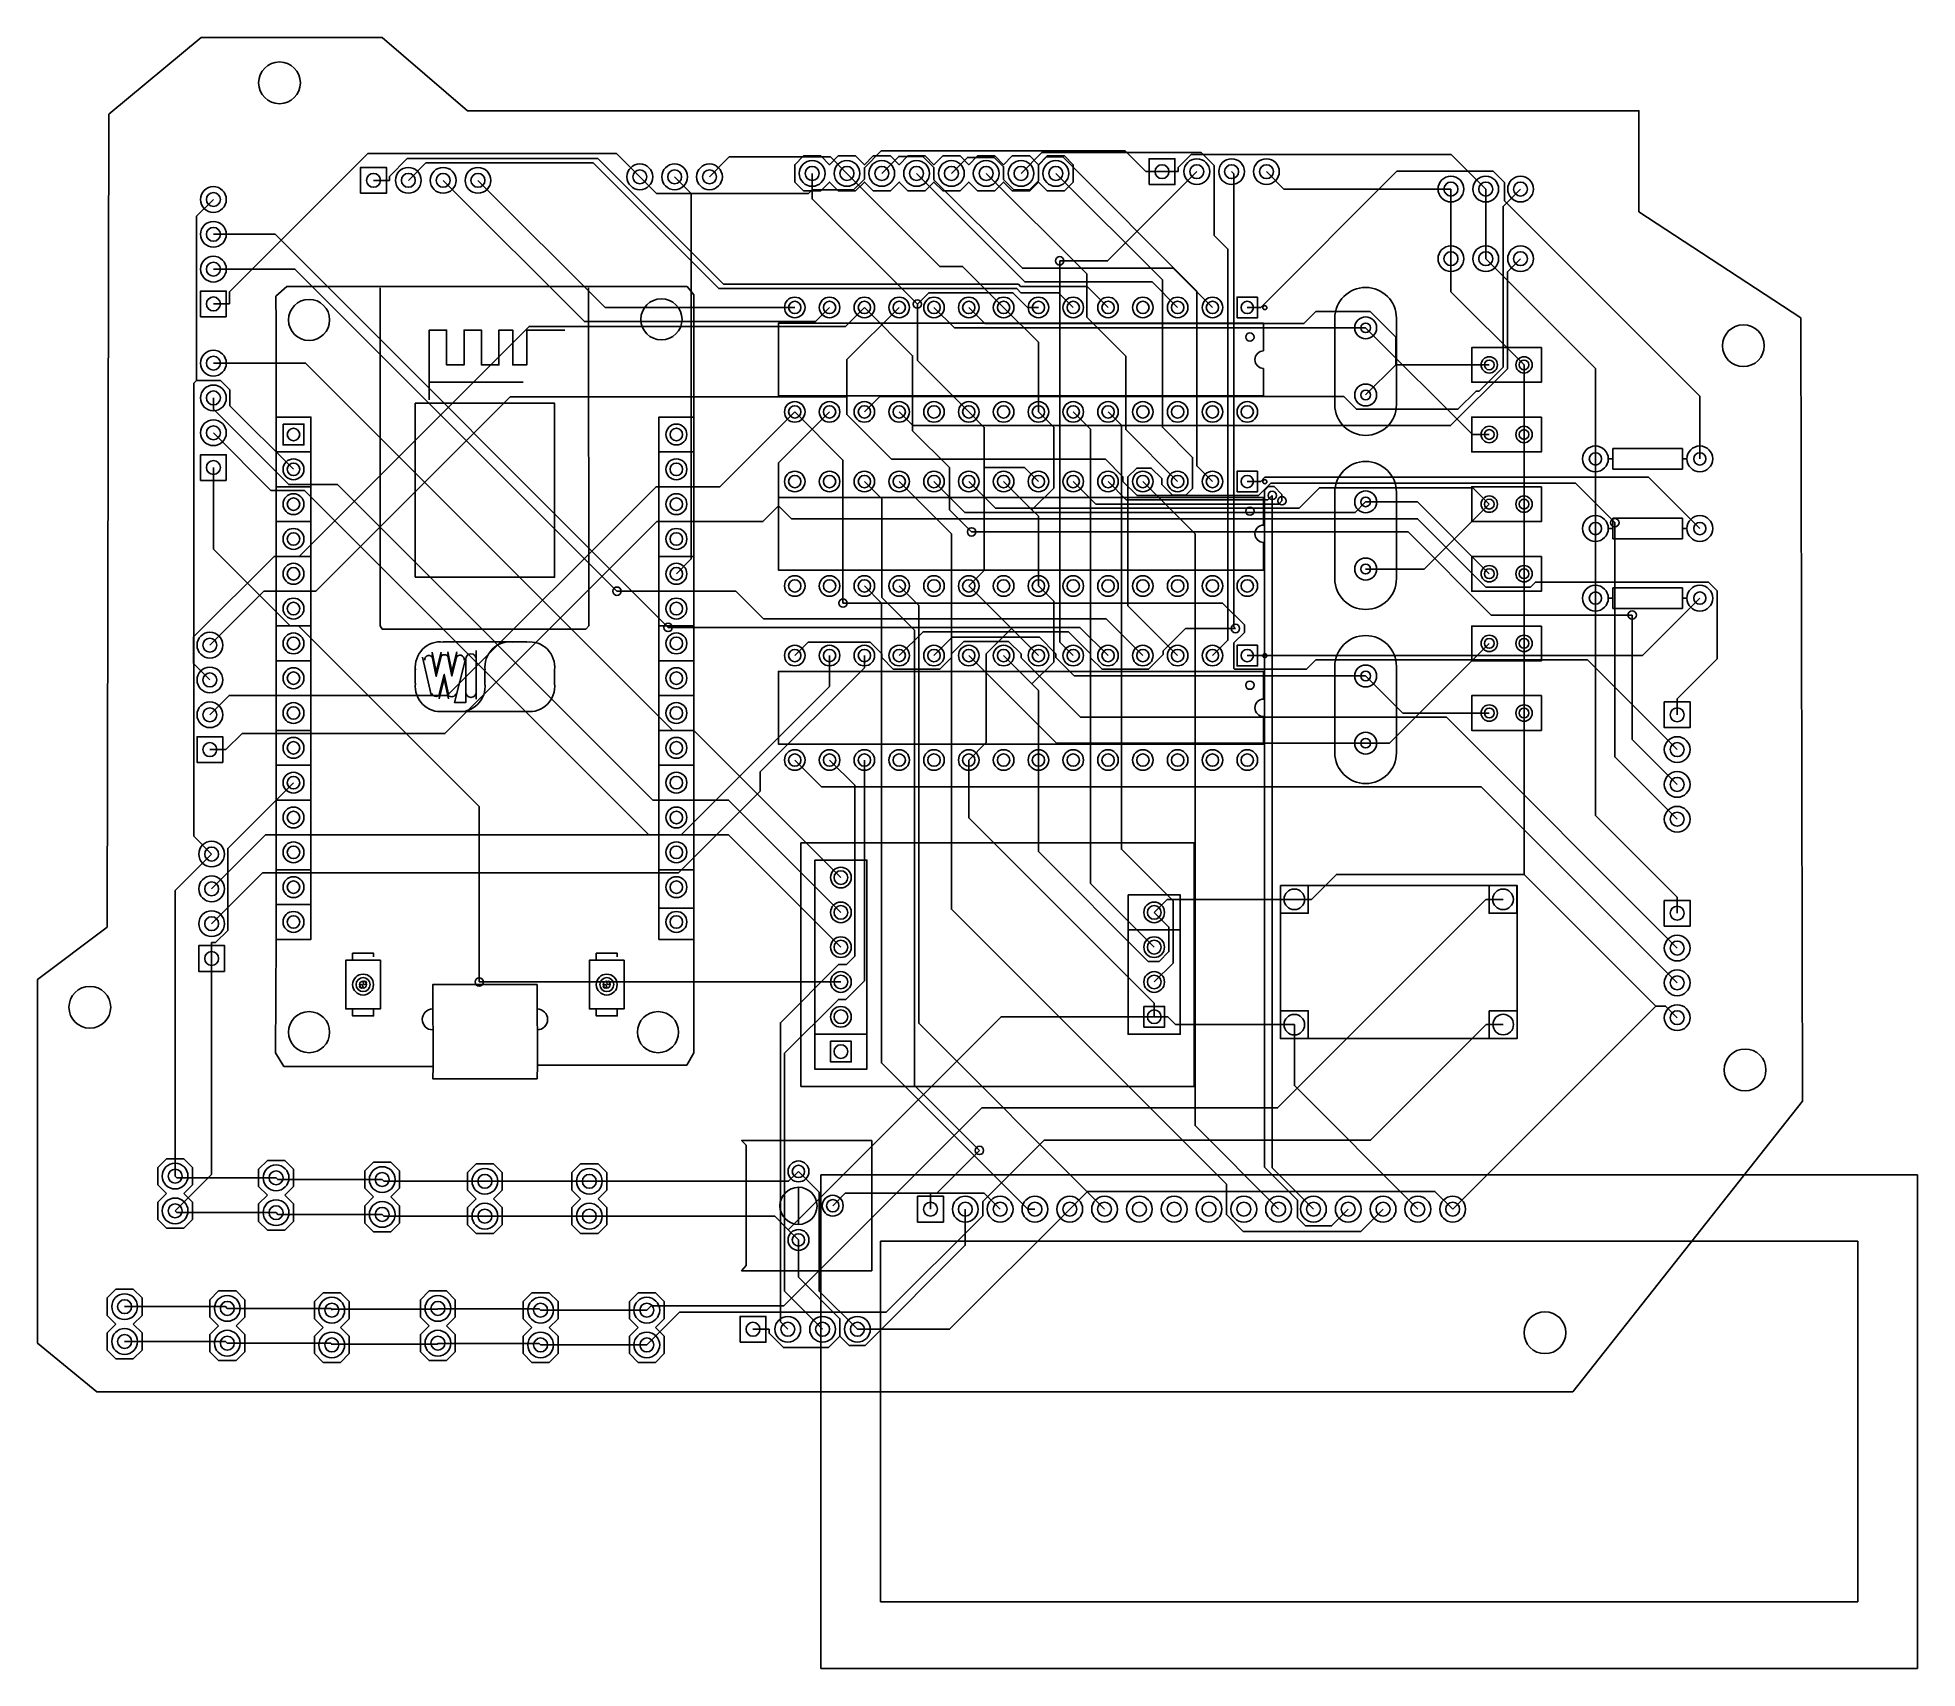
# Model space of a CAD drawing. Extents: x 905 to 6305, y -5784 to -1100.
import ezdxf

# ---------------------------------------------------------------- set-up
doc = ezdxf.new("R2010")
doc.units = 9

msp = doc.modelspace()

# ---------------------------------------------------------------- linework, layer by layer
for points in [[(1110, -1320), (1375, -1100), (1895, -1100), (2140, -1310), (5505, -1310), (5505, -1600), (5970, -1905), (5975, -4155), (5315, -4990), (1075, -4990), (905, -4850), (905, -3805), (1105, -3655), (1110, -1320)], [(3205, -1440), (3255, -1440), (3280, -1465), (3305, -1440), (3355, -1440), (3380, -1465), (3405, -1440), (3455, -1440), (3480, -1465), (3505, -1440), (3555, -1440), (3580, -1465), (3605, -1440), (3655, -1440), (3680, -1465), (3705, -1440), (3755, -1440), (3780, -1465), (3805, -1440), (3855, -1440), (3880, -1465), (3880, -1515), (3855, -1540), (3805, -1540), (3780, -1515), (3755, -1540), (3705, -1540), (3680, -1515), (3655, -1540), (3605, -1540), (3580, -1515), (3555, -1540), (3505, -1540), (3480, -1515), (3455, -1540), (3405, -1540), (3380, -1515), (3355, -1540), (3305, -1540), (3280, -1515), (3255, -1540), (3205, -1540), (3180, -1515), (3155, -1540), (3105, -1540), (3080, -1515), (3080, -1465), (3105, -1440), (3155, -1440), (3180, -1465), (3205, -1440)], [(4098, -1522), (4098, -1448), (4172, -1448), (4172, -1522)], [(1833, -1547), (1833, -1473), (1907, -1473), (1907, -1547)], [(3110, -1489.9), (3110, -1490.1)], [(3150, -1489.9), (3150, -1490.1)], [(3210, -1489.9), (3210, -1490.1)], [(3250, -1489.9), (3250, -1490.1)], [(3310, -1489.9), (3310, -1490.1)], [(3350, -1489.9), (3350, -1490.1)], [(3410, -1489.9), (3410, -1490.1)], [(3450, -1489.9), (3450, -1490.1)], [(3510, -1489.9), (3510, -1490.1)], [(3550, -1489.9), (3550, -1490.1)], [(3610, -1489.9), (3610, -1490.1)], [(3650, -1489.9), (3650, -1490.1)], [(3710, -1489.9), (3710, -1490.1)], [(3750, -1489.9), (3750, -1490.1)], [(3810, -1489.9), (3810, -1490.1)], [(3850, -1489.9), (3850, -1490.1)], [(1447, -1902), (1373, -1902), (1373, -1828), (1447, -1828)], [(1589.99, -1919.97), (1589.99, -2189.97), (1689.99, -2189.97), (1689.99, -3689.97), (1589.99, -3689.97), (1588.83, -4015.59), (1612.45, -4054.96), (1825.05, -4054.96), (2041.58, -4054.96), (2039.99, -4090.37), (2339.99, -4090.37), (2340.79, -4051.02), (2769.89, -4050.97), (2789.99, -4015.57), (2789.99, -1838.77), (2770.89, -1815.17), (1621.29, -1815.17), (1589.79, -1842.77), (1589.99, -1919.97)], [(4409.5, -1845.5), (4409.5, -1904.5), (4350.5, -1904.5), (4350.5, -1845.5)], [(5224.9, -1990.1), (5024.9, -1990.1), (5024.9, -2090.1), (5224.9, -2090.1), (5224.9, -1990.1)], [(1990, -2650), (2390, -2650), (2390, -2150), (1990, -2150), (1990, -2160), (1990, -2650)], [(1610, -2210), (1670, -2210), (1670, -2270), (1610, -2270)], [(5224.9, -2190.1), (5024.9, -2190.1), (5024.9, -2290.1), (5224.9, -2290.1), (5224.9, -2190.1)], [(1447, -2372), (1373, -2372), (1373, -2298), (1447, -2298)], [(4409.5, -2345.5), (4409.5, -2404.5), (4350.5, -2404.5), (4350.5, -2345.5)], [(5224.9, -2390.1), (5024.9, -2390.1), (5024.9, -2490.1), (5224.9, -2490.1), (5224.9, -2390.1)], [(5224.9, -2590.1), (5024.9, -2590.1), (5024.9, -2690.1), (5224.9, -2690.1), (5224.9, -2590.1)], [(5224.9, -2790.1), (5024.9, -2790.1), (5024.9, -2890.1), (5224.9, -2890.1), (5224.9, -2790.1)], [(4409.5, -2845.5), (4409.5, -2904.5), (4350.5, -2904.5), (4350.5, -2845.5)], [(5224.9, -2990.1), (5024.9, -2990.1), (5024.9, -3090.1), (5224.9, -3090.1), (5224.9, -2990.1)], [(5578, -3008), (5652, -3008), (5652, -3082), (5578, -3082)], [(1437, -3182), (1363, -3182), (1363, -3108), (1437, -3108)], [(3097.56, -3412.52), (4227.56, -3412.52), (4227.56, -4112.52), (3097.56, -4112.52), (3097.56, -3412.52)], [(3137.56, -3462.52), (3137.56, -3962.52), (3137.56, -4062.52), (3287.56, -4062.52), (3287.56, -3962.52), (3287.56, -3462.52), (3137.56, -3462.52)], [(3212.6, -3492.82), (3212.6, -3492.82)], [(3212.6, -3532.18), (3212.6, -3532.18)], [(4037.56, -3562.52), (4037.56, -3662.52), (4037.56, -3962.52), (4187.56, -3962.52), (4187.56, -3662.52), (4187.56, -3562.52), (4037.56, -3562.52)], [(4475.2, -3535.2), (4555.1, -3535.2), (4555.1, -3615.1), (4475.2, -3615.1)], [(5074.8, -3535.1), (5154.7, -3535.1), (5154.7, -3615.1), (5074.8, -3615.1)], [(3212.6, -3592.82), (3212.6, -3592.82)], [(4112.6, -3592.82), (4112.6, -3592.82)], [(5578, -3578), (5652, -3578), (5652, -3652), (5578, -3652)], [(3212.6, -3632.18), (3212.6, -3632.18)], [(4112.6, -3632.18), (4112.6, -3632.18)], [(1442, -3782), (1368, -3782), (1368, -3708), (1442, -3708)], [(3212.6, -3692.82), (3212.6, -3692.82)], [(4112.6, -3692.82), (4112.6, -3692.82)], [(3212.6, -3732.18), (3212.6, -3732.18)], [(4112.6, -3732.18), (4112.6, -3732.18)], [(3212.6, -3792.82), (3212.6, -3792.82)], [(3212.6, -3832.18), (3212.6, -3832.18)], [(4112.6, -3792.82), (4112.6, -3792.82)], [(4112.6, -3832.18), (4112.6, -3832.18)], [(4082.9, -3882.8), (4142.2, -3882.8), (4142.2, -3942.2), (4082.9, -3942.2)], [(3212.6, -3892.82), (3212.6, -3892.82)], [(3212.6, -3932.18), (3212.6, -3932.18)], [(4112.6, -3892.82), (4112.6, -3892.82)], [(4112.6, -3932.18), (4112.6, -3932.18)], [(4475.2, -3895), (4555.1, -3895), (4555.1, -3975), (4475.2, -3975)], [(5075.3, -3894.9), (5155.2, -3894.9), (5155.2, -3974.8), (5075.3, -3974.8)], [(3182.9, -3982.8), (3242.2, -3982.8), (3242.2, -4042.2), (3182.9, -4042.2)], [(3212.6, -3992.82), (3212.6, -3992.82)], [(3212.6, -4032.18), (3212.6, -4032.18)], [(3301.41, -4642.01), (3301.41, -4267.99), (3090.78, -4267.99), (2927.4, -4267.99), (2940.78, -4281.57), (2940.78, -4626.57), (2927.4, -4642.01), (3090.78, -4642.01), (3301.41, -4642.01)], [(3433, -4428), (3507, -4428), (3507, -4502), (3433, -4502)], [(2923, -4847), (2923, -4773), (2997, -4773), (2997, -4847)]]:
    msp.add_lwpolyline(points, close=True)
for points in [[(1456.1, -1865), (1456.1, -1830.4), (1853.2, -1433.3), (2568.3, -1433.3), (2635, -1500)], [(1916.1, -1510), (1916.1, -1498.5), (1967, -1447.5), (2514.7, -1447.5), (2875.7, -1808.5), (3722.6, -1808.5), (3728.7, -1814.6), (3919.6, -1814.6), (3980, -1875)], [(3230, -1490), (3182.9, -1442.9), (2892.1, -1442.9), (2835, -1500)], [(3130, -1537.3), (3248.9, -1537.3), (3280, -1506.3), (3280, -1473.7), (3328.5, -1425.2), (4029.1, -1425.2), (4088.9, -1485)], [(4280, -1875), (4167.3, -1762.3), (3733.9, -1762.3), (3480, -1508.4), (3480, -1473.4), (3448, -1441.4), (3378.7, -1441.4), (3330, -1490)], [(3530, -1490), (3576.1, -1443.9), (3652.9, -1443.9), (3680, -1471), (3680, -1508), (3709.2, -1537.2), (3754.1, -1537.2), (3780, -1511.3), (3780, -1466), (3803.2, -1442.8), (3849.8, -1442.8), (4235, -1828), (4235, -2330), (4280, -2375)], [(3730, -1490), (3790, -1430), (4247.4, -1430), (4285, -1467.6), (4285, -1668.3), (4324.3, -1707.6), (4324.3, -2830.7), (4280, -2875)], [(4181.1, -1485), (4181.1, -1473.5), (4219, -1435.6), (4965.6, -1435.6), (5065, -1535)], [(1870, -1510), (1916.1, -1510)], [(1970, -1510), (2020.3, -1459.7), (2501.1, -1459.7), (2862.1, -1820.6), (3717.6, -1820.6), (3729.7, -1832.8), (3837.8, -1832.8), (3880, -1875)], [(2070, -1510), (2475.7, -1915.7), (3139.3, -1915.7), (3180, -1875)], [(2170, -1510), (2535, -1875), (3080, -1875)], [(3130, -1537.3), (3119.6, -1547.7), (2682.7, -1547.7), (2635, -1500)], [(2740, -2640), (2782.8, -2597.2), (2782.8, -1547.8), (2735, -1500)], [(3432.2, -1865.5), (3130, -1563.3), (3130, -1490)], [(3130, -1490), (3130, -1537.3)], [(3230, -1490), (3497, -1757), (3562, -1757), (3680, -1875)], [(3430, -1490), (3741.4, -1801.4), (4106.4, -1801.4), (4180, -1875)], [(3630, -1490), (3918.6, -1778.6), (3918.6, -1902.9), (4030.8, -2015), (4030.8, -2225.8), (4180, -2375)], [(3830, -1490), (4136.1, -1796.1), (4136.1, -2219.3), (4222.8, -2306), (4222.8, -2395), (4203.5, -2414.4), (4164.7, -2414.4), (4134.3, -2384), (4134.3, -2366.8), (4103.9, -2336.4), (4062.5, -2336.4), (4037.2, -2361.6), (4037.2, -2732.2), (4180, -2875)], [(4235, -1485), (3978.8, -1741.2), (3841.1, -1741.2)], [(4135, -1485), (4088.9, -1485)], [(4135, -1485), (4181.1, -1485)], [(4335, -1485), (4341.4, -1491.4), (4341.4, -2792.6), (4346, -2797.2)], [(5680, -2310), (5680, -2130.1), (5118.9, -1569), (5118.9, -1516.4), (5086.4, -1483.8), (4809.8, -1483.8), (4418.6, -1875)], [(4435, -1485), (4485, -1535), (4965, -1535)], [(1361.9, -2085), (1361.9, -1613.1), (1410, -1565)], [(3280, -2175), (3324, -2131), (4657, -2131), (4693.5, -2167.5), (4985.2, -2167.5), (5037.3, -2115.5), (5045.8, -2115.5), (5115, -2046.3), (5115, -1585), (5165, -1535)], [(4965, -1535), (4965, -1735)], [(5065, -1735), (5065, -1535)], [(1410, -1665), (1587, -1665), (2716.1, -2794.2)], [(1410, -1765), (1644.3, -1765), (2569.3, -2690)], [(3380, -2175), (3419.3, -2214.3), (4964.1, -2214.3), (5127.1, -2051.3), (5127.1, -1772.9), (5165, -1735)], [(3880, -2875), (3841.1, -2836.1), (3841.1, -1741.2)], [(4965, -1735), (4965, -1830), (5175, -2040)], [(5065, -1735), (5380, -2050), (5380, -2310)], [(1888.98, -1819.13), (1888.98, -2789.06), (1894.88, -2799.06), (2479.98, -2799.06), (2488.98, -2789.06), (2487.4, -1819.13)], [(3780, -1875), (3748.7, -1875), (3706.5, -1832.8), (3464.9, -1832.8), (3432.2, -1865.5)], [(3280, -1875), (3225.7, -1929.3), (2316.7, -1929.3), (1656.1, -2590), (1584.2, -2590), (1352.9, -2821.4), (1352.9, -2897.9), (1400, -2945)], [(1410, -1865), (1456.1, -1865)], [(3380, -1875), (3230, -2025), (3230, -2131.7)], [(3280, -1875), (3418.6, -2013.6), (3418.6, -2229), (3524.6, -2335), (3524.6, -2456.4), (3588.1, -2519.8)], [(3580, -2175), (3432.2, -2027.2), (3432.2, -1865.5)], [(4720, -1933.5), (3538.5, -1933.5), (3480, -1875)], [(4806.5, -2040), (4806.5, -1960.2), (4733.4, -1887.1), (4577, -1887.1), (4542.7, -1921.4), (3626.4, -1921.4), (3580, -1875)], [(3780, -2175), (3780, -1975), (3680, -1875)], [(4380, -1875), (4418.6, -1875)], [(2030, -2140), (2030, -1940), (2080, -1940), (2080, -2040), (2130, -2040), (2130, -1940), (2180, -1940), (2180, -2040), (2230, -2040), (2230, -1940), (2270, -1940), (2270, -2040), (2310, -2040), (2310, -1940), (2420, -1940)], [(4426.85, -2050), (4426.85, -2129.33), (3033.15, -2129.33), (3033.15, -1920.67), (4426.85, -1920.67), (4426.85, -2000)], [(4631.5, -2154), (4631.5, -1906)], [(5075, -2240), (5026.5, -2240), (4720, -1933.5)], [(4808.5, -2154), (4808.5, -1906)], [(3212.6, -3512.5), (2790, -3090), (2730, -3090), (1675, -2035), (1410, -2035)], [(4806.5, -2040), (4720, -2126.5)], [(5075, -2040), (4806.5, -2040)], [(5175, -2240), (5175, -2040)], [(1405, -3445), (1353.9, -3393.9), (1353.9, -2093), (1361.9, -2085)], [(1640, -2340), (1457.2, -2157.2), (1457.2, -2111.6), (1430.6, -2085), (1361.9, -2085)], [(2030, -2090), (2300, -2090)], [(3230, -2131.7), (2262.9, -2131.7), (1704.6, -2690), (1555, -2690), (1400, -2845)], [(1410, -2135), (1410, -2167.3), (1626.6, -2383.9), (1766.2, -2383.9), (2672.2, -3290), (2890, -3290), (3212.6, -3612.5)], [(3230, -2131.7), (3230, -2182.9), (3357.8, -2310.7), (3972.4, -2310.7), (4022.8, -2361.2), (4022.8, -2374.7), (4063.5, -2415.3), (4412.6, -2415.3), (4447.9, -2380), (5322.7, -2380), (5435.8, -2493.2)], [(1400, -3045), (1455, -2990), (2081.8, -2990), (2681.8, -2390), (2865, -2390), (3080, -2175)], [(1590, -3690), (1590, -2190)], [(2790, -3690), (2690, -3690), (2690, -2190), (2790, -2190)], [(3180, -2175), (3033.7, -2321.3), (3033.7, -2445.1)], [(3080, -2175), (3218.6, -2313.6), (3218.6, -2724.1)], [(3624.6, -2335), (3624.6, -2219.6), (3580, -2175)], [(3761.3, -2456.3), (3823.8, -2393.8), (3823.8, -2218.8), (3780, -2175)], [(3880, -2175), (3930, -2225), (3930, -3530), (4112.6, -3712.5)], [(3980, -2175), (4018.6, -2213.6), (4018.6, -3431), (4167, -3579.4), (4167, -3758.1), (4112.6, -3812.5)], [(1410, -2235), (1575.4, -2400.4), (1671.3, -2400.4), (2660.9, -3390), (2890, -3390), (3212.6, -3712.5)], [(5175, -2440), (5175, -2240)], [(1690, -2290), (1590, -2290)], [(2790, -2290), (2690, -2290)], [(5380, -2510), (5380, -2310)], [(5430, -2310), (5420, -2310)], [(5430, -2280), (5630, -2280)], [(5430, -2310), (5430, -2280)], [(5430, -2340), (5430, -2310)], [(5630, -2280), (5630, -2310)], [(5630, -2310), (5630, -2340)], [(5630, -2310), (5640, -2310)], [(1410, -2335), (1410, -2569.2), (1630.8, -2790), (1654.9, -2790), (2173.7, -3308.8), (2173.7, -3812.5)], [(3610.5, -4296.4), (3423.9, -4109.8), (3423.9, -2801.7), (3330, -2707.8), (3330, -2425), (3280, -2375)], [(4770, -4465), (4706, -4529), (4368.3, -4529), (4320, -4480.7), (4320, -4393.5), (3530, -3603.5), (3530, -2525), (3380, -2375)], [(4720, -2433.5), (4689.7, -2463.9), (3568.9, -2463.9), (3480, -2375)], [(3580, -2675), (3624.6, -2630.4), (3624.6, -2335)], [(5075, -2440), (5027.9, -2392.9), (4587.4, -2392.9), (4528.7, -2451.7), (3656.7, -2451.7), (3580, -2375)], [(3780, -2375), (3740, -2335), (3624.6, -2335)], [(3761.3, -2456.3), (3680, -2375)], [(4479.7, -2430.4), (4470.5, -2439.6), (3944.6, -2439.6), (3880, -2375)], [(3980, -2375), (4032.5, -2427.5), (4439.1, -2427.5), (4451.7, -2414.9)], [(4080, -2375), (4230, -2525), (4230, -4225), (4470, -4465)], [(4380, -2375), (4418.6, -2375)], [(4418.6, -2375), (4430.8, -2362.9), (5532.9, -2362.9), (5680, -2510)], [(5630, -2340), (5430, -2340)], [(1690, -2390), (1590, -2390)], [(2690, -2390), (2790, -2390)], [(4426.85, -2550), (4426.85, -2629.33), (3033.15, -2629.33), (3033.15, -2420.67), (4426.85, -2420.67), (4426.85, -2500)], [(4670, -4465), (4622.1, -4513), (4547.3, -4513), (4523.9, -4489.6), (4523.9, -4438.8), (4429.9, -4344.8), (4429.9, -2400.7), (4440.8, -2389.8), (4456.9, -2389.8), (4479.7, -2412.6), (4479.7, -2430.4)], [(4570, -4465), (4451.7, -4346.7), (4451.7, -2414.9)], [(4631.5, -2654), (4631.5, -2406)], [(4808.5, -2654), (4808.5, -2406)], [(3033.7, -2445.1), (2988.8, -2490), (2684.2, -2490), (2075.3, -3098.9), (1492.2, -3098.9), (1446.1, -3145)], [(5615, -2998.9), (5729.4, -2884.5), (5729.4, -2688.6), (5704.6, -2663.8), (5207.7, -2663.8), (5193.1, -2678.4), (5065.6, -2678.4), (4869.3, -2482.1), (3070.7, -2482.1), (3033.7, -2445.1)], [(3780, -2675), (3780, -2475), (3761.3, -2456.3)], [(5075, -2640), (4868.5, -2433.5), (4720, -2433.5)], [(5075, -2440), (4888.5, -2626.5), (4720, -2626.5)], [(5175, -2640), (5175, -2440)], [(5430, -2480), (5630, -2480)], [(5430, -2510), (5430, -2480)], [(5630, -2480), (5630, -2510)], [(1690, -2490), (1590, -2490)], [(2790, -2490), (2690, -2490)], [(5485.6, -2758.5), (5080.7, -2758.5), (4841.9, -2519.8), (3588.1, -2519.8)], [(5380, -2710), (5380, -2510)], [(5430, -2510), (5420, -2510)], [(5430, -2540), (5430, -2510)], [(5615, -3345), (5435.8, -3165.8), (5435.8, -2493.2)], [(5630, -2510), (5630, -2540)], [(5630, -2510), (5640, -2510)], [(1690, -2590), (1590, -2590)], [(2690, -2590), (2790, -2590)], [(5630, -2540), (5430, -2540)], [(5175, -2840), (5175, -2640)], [(1690, -2690), (1590, -2690)], [(4080, -2875), (3974.8, -2769.8), (2990.7, -2769.8), (2910.9, -2690), (2569.3, -2690)], [(2790, -2690), (2690, -2690)], [(3770, -4465), (3749.3, -4465), (3329.2, -4045), (3329.2, -2724.2), (3280, -2675)], [(3380, -2675), (3436, -2731), (3436, -3931), (3970, -4465)], [(3702.6, -2797.6), (3580, -2675)], [(3761.3, -2956.3), (3823.8, -2893.8), (3823.8, -2718.8), (3780, -2675)], [(5430, -2680), (5630, -2680)], [(5430, -2710), (5430, -2680)], [(5630, -2680), (5630, -2710)], [(5615, -3145), (5357.1, -2887.1), (4577, -2887.1), (4550.5, -2913.6), (4343.1, -2913.6), (4341.4, -2911.9), (4341.4, -2838.4), (4371.6, -2808.2), (4371.6, -2786.8), (4308.9, -2724.1), (3218.6, -2724.1)], [(5680, -2710), (5515, -2875), (4380, -2875)], [(5615, -3568.9), (5380, -3333.9), (5380, -2710)], [(5430, -2710), (5420, -2710)], [(5430, -2740), (5430, -2710)], [(5630, -2740), (5430, -2740)], [(5630, -2710), (5630, -2740)], [(5630, -2710), (5640, -2710)], [(1690, -2790), (1590, -2790)], [(2690, -2790), (2790, -2790)], [(2716.1, -2794.2), (3899.2, -2794.2), (3980, -2875)], [(3380, -2875), (3448.7, -2806.3), (3866, -2806.3), (3930, -2870.3), (3930, -2881.1), (3962.8, -2914), (4096.3, -2914), (4138.6, -2871.7), (4138.6, -2861.5), (4202.9, -2797.2), (4346, -2797.2)], [(3580, -3175), (3630, -3125), (3630, -2870.3), (3702.6, -2797.6)], [(3780, -2875), (3702.6, -2797.6)], [(5485.6, -2758.5), (5485.6, -3115.6), (5615, -3245)], [(2070, -2835.5), (2310, -2835.5)], [(2165, -2860), (2165, -3000)], [(3080, -2875), (3118.6, -2836.4), (3296.6, -2836.4), (3330, -2869.8), (3330, -2880.8), (3362.9, -2913.6), (3496.6, -2913.6), (3530, -2880.2), (3530, -2870.4), (3565.7, -2834.6), (3694.3, -2834.6), (3730, -2870.4), (3730, -2881.2), (3901, -3052.1), (4952.1, -3052.1), (5615, -3715)], [(4720, -2933.5), (3882.8, -2933.5), (3830, -2880.8), (3830, -2869.8), (3782.7, -2822.5), (3532.5, -2822.5), (3480, -2875)], [(5075, -2840), (4788.5, -3126.5), (4720, -3126.5)], [(5175, -3040), (5175, -2840)], [(1405, -3645), (1551.3, -3498.7), (2746.3, -3498.7), (2980.7, -3264.2), (2980.7, -3209.2), (3280, -2909.9), (3280, -2875)], [(1405, -3545), (1560, -3390), (2753.6, -3390), (3180, -2963.6), (3180, -2875)], [(1690, -2890), (1590, -2890)], [(1990, -2955.5), (1990, -2905.5)], [(2011, -2880), (2036, -2988)], [(2064, -2865), (2050, -2922), (2038, -2865)], [(2064, -2870), (2050, -2927), (2038, -2870)], [(2064, -2875), (2050, -2932), (2038, -2875)], [(2064, -2878), (2050, -2935), (2038, -2878)], [(2109, -2864), (2095, -2921), (2083, -2864)], [(2109, -2869), (2095, -2926), (2083, -2869)], [(2109, -2874), (2095, -2931), (2083, -2874)], [(2109, -2877), (2095, -2934), (2083, -2877)], [(2134, -2885), (2103, -3010), (2135, -3010), (2135, -2882)], [(2190, -2955.5), (2190, -2915.5)], [(2390, -2955.5), (2390, -2915.5)], [(2790, -2890), (2690, -2890)], [(4720, -3126.5), (3831.5, -3126.5), (3580, -2875)], [(3761.3, -2956.3), (3680, -2875)], [(4631.5, -3154), (4631.5, -2906)], [(4808.5, -3154), (4808.5, -2906)], [(2059, -2986), (2073, -2929), (2085, -2986)], [(2059, -2989), (2073, -2932), (2085, -2989)], [(2059, -2994), (2073, -2937), (2085, -2994)], [(2059, -2999), (2073, -2942), (2085, -2999)], [(4426.85, -3050), (4426.85, -3129.33), (3033.15, -3129.33), (3033.15, -2920.67), (4426.85, -2920.67), (4426.85, -3000)], [(3761.3, -2956.3), (3780, -2975), (3780, -3175)], [(5075, -3040), (4826.5, -3040), (4720, -2933.5)], [(1690, -2990), (1590, -2990)], [(2690, -2990), (2790, -2990)], [(5615, -3045), (5615, -2998.9)], [(2310, -3035.5), (2070, -3035.5)], [(5175, -3503.6), (5175, -3040)], [(1590, -3090), (1690, -3090)], [(2790, -3090), (2690, -3090)], [(1400, -3145), (1446.1, -3145)], [(3060, -4810), (3038.7, -4788.7), (3038.7, -3929.6), (3205.7, -3762.5), (3228.6, -3762.5), (3252.6, -3738.5), (3252.6, -3247.6), (3180, -3175)], [(3280, -3175), (3280, -3808.9), (3226.4, -3862.5), (3205.4, -3862.5), (3050.8, -4017.1), (3050.8, -4700.8), (3160, -4810)], [(5615, -3815), (5051.7, -3251.7), (3156.7, -3251.7), (3080, -3175)], [(4112.6, -3873.7), (3580, -3341.2), (3580, -3175)], [(4112.6, -3612.5), (4154.9, -3654.9), (4154.9, -3725.1), (4126.8, -3753.2), (4095.6, -3753.2), (3780, -3437.6), (3780, -3175)], [(1640, -3240), (1451.1, -3428.9), (1451.1, -3664.3), (1416.5, -3698.9), (1405, -3698.9)], [(1690, -3190), (1590, -3190)], [(2690, -3190), (2790, -3190)], [(1590, -3290), (1690, -3290)], [(2790, -3290), (2690, -3290)], [(1690, -3390), (1590, -3390)], [(2690, -3390), (2790, -3390)], [(1405, -3445), (1300, -3550), (1300, -4370)], [(1690, -3490), (1590, -3490)], [(2690, -3490), (2790, -3490)], [(5175, -3503.6), (4635.8, -3503.6), (4564.2, -3575.2)], [(5553.2, -3881.8), (5175, -3503.6)], [(4475, -3535), (5154.92, -3535)], [(4475, -3535), (4475, -3975.16)], [(5154.92, -3535), (5154.92, -3975.16)], [(1590, -3590), (1690, -3590)], [(2655, -4755), (2667.1, -4742.9), (3048.2, -4742.9), (3617.1, -4174), (4466.8, -4174), (5065.7, -3575.1)], [(2690, -3600), (2790, -3600)], [(4515.2, -3575.2), (4149.9, -3575.2), (4112.6, -3612.5)], [(4515.2, -3575.2), (4564.2, -3575.2)], [(5114.8, -3575.1), (5065.7, -3575.1)], [(5615, -3615), (5615, -3568.9)], [(4037.56, -3662.52), (4187.56, -3662.52)], [(1405, -3722), (1405, -3698.9)], [(1405, -3722), (1405, -3745)], [(1405, -3745), (1405, -4365), (1300, -4470)], [(1790, -3890), (1890, -3890), (1890, -3750), (1790, -3750), (1790, -3890), (1810, -3890), (1810, -3910), (1870, -3910), (1870, -3890)], [(1810, -3750), (1810, -3730), (1870, -3730), (1870, -3740)], [(2490, -3890), (2590, -3890), (2590, -3750), (2490, -3750), (2490, -3890), (2510, -3890), (2510, -3910), (2570, -3910), (2570, -3890)], [(2510, -3750), (2510, -3730), (2570, -3730), (2570, -3740)], [(2340.79, -4058.9), (2340, -3820), (2040, -3820), (2041.58, -4054.96)], [(2173.7, -3812.5), (3212.6, -3812.5)], [(4112.6, -3912.5), (4112.6, -3873.7)], [(4970, -4465), (5553.2, -3881.8)], [(5553.2, -3881.8), (5581.8, -3881.8), (5615, -3915)], [(2655, -4855), (2748.9, -4761.1), (3342.7, -4761.1), (3620, -4483.7), (3620, -4443.2), (3796.3, -4266.9), (4734.1, -4266.9), (5066.2, -3934.8)], [(3061.3, -4523.9), (3672.7, -3912.5), (4112.6, -3912.5)], [(4112.6, -3912.5), (4151.4, -3912.5)], [(4515.2, -3935), (4173.8, -3935), (4151.4, -3912.5)], [(4515.2, -3935), (4515.2, -4110.2), (4870, -4465)], [(5115.2, -3934.8), (5066.2, -3934.8)], [(3287.56, -3962.52), (3137.56, -3962.52)], [(4475, -3975.16), (5154.92, -3975.16)], [(1250, -4345), (1275, -4320)], [(1275, -4320), (1325, -4320)], [(1325, -4320), (1350, -4345)], [(3470, -4418.9), (3488.1, -4418.9), (3610.5, -4296.4)], [(1250, -4395), (1250, -4345)], [(1590, -4375), (1305, -4375), (1300, -4370)], [(1350, -4345), (1350, -4395)], [(1540, -4350), (1565, -4325)], [(1540, -4400), (1540, -4350)], [(1565, -4325), (1615, -4325)], [(1615, -4325), (1640, -4350)], [(1640, -4350), (1640, -4400)], [(1845, -4355), (1870, -4330)], [(1845, -4405), (1845, -4355)], [(1870, -4330), (1920, -4330)], [(1920, -4330), (1945, -4355)], [(1945, -4355), (1945, -4405)], [(2140, -4360), (2165, -4335)], [(2140, -4410), (2140, -4360)], [(2165, -4335), (2215, -4335)], [(2215, -4335), (2240, -4360)], [(2240, -4360), (2240, -4410)], [(2440, -4360), (2465, -4335)], [(2440, -4410), (2440, -4360)], [(2465, -4335), (2515, -4335)], [(2490, -4385), (3062.4, -4385), (3090.8, -4356.6)], [(2515, -4335), (2540, -4360)], [(2540, -4360), (2540, -4410)], [(3090.8, -4356.6), (3150.1, -4415.9), (3150.1, -4700.1), (3260, -4810)], [(3155, -4366), (6305, -4366)], [(3155, -5784), (3155, -4366)], [(6305, -4366), (6305, -5784)], [(1275, -4420), (1250, -4395)], [(1250, -4445), (1275, -4420)], [(1350, -4395), (1325, -4420)], [(1325, -4420), (1350, -4445)], [(1565, -4425), (1540, -4400)], [(1540, -4450), (1565, -4425)], [(1895, -4380), (1595, -4380), (1590, -4375)], [(1640, -4400), (1615, -4425)], [(1615, -4425), (1640, -4450)], [(1870, -4430), (1845, -4405)], [(2190, -4385), (1900, -4385), (1895, -4380)], [(1945, -4405), (1920, -4430)], [(2165, -4435), (2140, -4410)], [(2190, -4385), (2490, -4385)], [(2240, -4410), (2215, -4435)], [(2465, -4435), (2440, -4410)], [(2540, -4410), (2515, -4435)], [(3090.78, -4508.29), (3090.78, -4401.57)], [(3670, -4465), (3623.9, -4418.9), (3225.3, -4418.9), (3189.2, -4455)], [(3470, -4465), (3470, -4418.9)], [(4970, -4465), (4919.2, -4414.2), (3920.8, -4414.2), (3870, -4465)], [(1250, -4495), (1250, -4445)], [(1590, -4475), (1305, -4475), (1300, -4470)], [(1350, -4445), (1350, -4495)], [(1540, -4500), (1540, -4450)], [(1895, -4480), (1595, -4480), (1590, -4475)], [(1640, -4450), (1640, -4500)], [(1845, -4455), (1870, -4430)], [(1845, -4505), (1845, -4455)], [(2190, -4485), (1900, -4485), (1895, -4480)], [(1920, -4430), (1945, -4455)], [(1945, -4455), (1945, -4505)], [(2140, -4460), (2165, -4435)], [(2140, -4510), (2140, -4460)], [(2215, -4435), (2240, -4460)], [(2240, -4460), (2240, -4510)], [(2440, -4460), (2465, -4435)], [(2440, -4510), (2440, -4460)], [(2515, -4435), (2540, -4460)], [(2540, -4460), (2540, -4510)], [(3570, -4465), (3570, -4568.6), (3282.5, -4856.1), (3236.8, -4856.1), (3210, -4829.3)], [(3870, -4465), (3525, -4810), (3260, -4810)], [(1250, -4495), (1275, -4520)], [(1275, -4520), (1325, -4520)], [(1325, -4520), (1350, -4495)], [(1540, -4500), (1565, -4525)], [(1565, -4525), (1615, -4525)], [(1615, -4525), (1640, -4500)], [(1845, -4505), (1870, -4530)], [(1870, -4530), (1920, -4530)], [(1920, -4530), (1945, -4505)], [(2140, -4510), (2165, -4535)], [(2165, -4535), (2215, -4535)], [(2190, -4485), (2490, -4485)], [(2215, -4535), (2240, -4510)], [(2440, -4510), (2465, -4535)], [(2465, -4535), (2515, -4535)], [(2490, -4485), (3022.4, -4485), (3061.3, -4523.9)], [(2515, -4535), (2540, -4510)], [(3061.3, -4523.9), (3090.8, -4553.4)], [(3210, -4829.3), (3210, -4779.9), (3090.8, -4660.7), (3090.8, -4553.4)], [(3326, -4557), (6134, -4557)], [(3326, -5593), (3326, -4557)], [(6134, -4557), (6134, -5593)], [(1105, -4720), (1130, -4695)], [(1130, -4695), (1180, -4695)], [(1180, -4695), (1205, -4720)], [(1105, -4770), (1105, -4720)], [(1155, -4745), (1445, -4745), (1450, -4750)], [(1205, -4720), (1205, -4770)], [(1400, -4725), (1425, -4700)], [(1400, -4775), (1400, -4725)], [(1425, -4700), (1475, -4700)], [(1450, -4750), (1747.5, -4750), (1750, -4752.5)], [(1475, -4700), (1500, -4725)], [(1500, -4725), (1500, -4775)], [(1700, -4730), (1725, -4705)], [(1700, -4780), (1700, -4730)], [(1725, -4705), (1775, -4705)], [(1750, -4752.5), (2053.8, -4752.5), (2055, -4751.3)], [(1775, -4705), (1800, -4730)], [(1800, -4730), (1800, -4780)], [(2005, -4725), (2030, -4700)], [(2005, -4775), (2005, -4725)], [(2030, -4700), (2080, -4700)], [(2055, -4751.3), (2055, -4750)], [(2055, -4751.3), (2346.3, -4751.3), (2350, -4755)], [(2080, -4700), (2105, -4725)], [(2105, -4725), (2105, -4775)], [(2300, -4730), (2325, -4705)], [(2300, -4780), (2300, -4730)], [(2325, -4705), (2375, -4705)], [(2375, -4705), (2400, -4730)], [(2400, -4730), (2400, -4780)], [(2605, -4730), (2630, -4705)], [(2605, -4780), (2605, -4730)], [(2630, -4705), (2680, -4705)], [(2680, -4705), (2705, -4730)], [(2705, -4730), (2705, -4780)], [(1130, -4795), (1105, -4770)], [(1105, -4820), (1130, -4795)], [(1205, -4770), (1180, -4795)], [(1180, -4795), (1205, -4820)], [(1425, -4800), (1400, -4775)], [(1400, -4825), (1425, -4800)], [(1500, -4775), (1475, -4800)], [(1475, -4800), (1500, -4825)], [(1725, -4805), (1700, -4780)], [(1700, -4830), (1725, -4805)], [(1750, -4752.5), (1750, -4755)], [(1800, -4780), (1775, -4805)], [(1775, -4805), (1800, -4830)], [(2030, -4800), (2005, -4775)], [(2005, -4825), (2030, -4800)], [(2105, -4775), (2080, -4800)], [(2080, -4800), (2105, -4825)], [(2325, -4805), (2300, -4780)], [(2300, -4830), (2325, -4805)], [(2350, -4755), (2655, -4755)], [(2400, -4780), (2375, -4805)], [(2375, -4805), (2400, -4830)], [(2630, -4805), (2605, -4780)], [(2605, -4830), (2630, -4805)], [(2705, -4780), (2680, -4805)], [(2680, -4805), (2705, -4830)], [(1105, -4870), (1105, -4820)], [(1155, -4845), (1445, -4845), (1450, -4850)], [(1205, -4820), (1205, -4870)], [(1400, -4875), (1400, -4825)], [(1450, -4850), (1747.5, -4850), (1750, -4852.5)], [(1500, -4825), (1500, -4875)], [(1700, -4880), (1700, -4830)], [(1750, -4852.5), (2053.8, -4852.5), (2055, -4851.3)], [(1750, -4852.5), (1750, -4855)], [(1800, -4830), (1800, -4880)], [(2005, -4875), (2005, -4825)], [(2055, -4851.3), (2055, -4850)], [(2055, -4851.3), (2346.3, -4851.3), (2350, -4855)], [(2105, -4825), (2105, -4875)], [(2300, -4880), (2300, -4830)], [(2350, -4855), (2655, -4855)], [(2400, -4830), (2400, -4880)], [(2605, -4880), (2605, -4830)], [(2705, -4830), (2705, -4880)], [(2960, -4810), (3006.1, -4810)], [(3006.1, -4810), (3006.1, -4821.5), (3047.3, -4862.7), (3176.6, -4862.7), (3210, -4829.3)], [(1105, -4870), (1130, -4895)], [(1130, -4895), (1180, -4895)], [(1180, -4895), (1205, -4870)], [(1400, -4875), (1425, -4900)], [(1425, -4900), (1475, -4900)], [(1475, -4900), (1500, -4875)], [(1700, -4880), (1725, -4905)], [(1725, -4905), (1775, -4905)], [(1775, -4905), (1800, -4880)], [(2005, -4875), (2030, -4900)], [(2030, -4900), (2080, -4900)], [(2080, -4900), (2105, -4875)], [(2300, -4880), (2325, -4905)], [(2325, -4905), (2375, -4905)], [(2375, -4905), (2400, -4880)], [(2605, -4880), (2630, -4905)], [(2630, -4905), (2680, -4905)], [(2680, -4905), (2705, -4880)], [(6134, -5593), (3326, -5593)], [(6305, -5784), (3155, -5784)]]:
    msp.add_lwpolyline(points)
for centre, radius in [((1600, -1230), 60), ((3130, -1490), 37), ((3230, -1490), 37), ((3330, -1490), 37), ((3430, -1490), 37), ((3530, -1490), 37), ((3630, -1490), 37), ((3730, -1490), 37), ((3830, -1490), 37), ((4235, -1485), 37), ((4335, -1485), 37), ((4435, -1485), 37), ((1870, -1510), 20), ((1970, -1510), 37), ((1970, -1510), 20), ((2070, -1510), 37), ((2070, -1510), 20), ((2170, -1510), 37), ((2170, -1510), 20), ((2635, -1500), 37), ((2635, -1500), 20), ((2735, -1500), 37), ((2735, -1500), 20), ((2835, -1500), 37), ((2835, -1500), 20), ((4135, -1485), 20), ((4235, -1485), 20), ((4335, -1485), 20), ((4435, -1485), 20), ((4965, -1535), 37), ((5065, -1535), 37), ((5165, -1535), 37), ((1410, -1565), 37), ((1410, -1565), 20), ((4965, -1535), 20), ((5065, -1535), 20), ((5165, -1535), 20), ((1410, -1665), 37), ((1410, -1665), 20), ((1410, -1765), 37), ((4965, -1735), 37), ((4965, -1735), 20), ((5065, -1735), 37), ((5065, -1735), 20), ((5165, -1735), 37), ((5165, -1735), 20), ((1410, -1765), 20), ((3841.1, -1741.2), 12), ((1410, -1865), 20), ((1684.9, -1910.9), 59.1), ((2697.1, -1909.3), 59.1), ((3080, -1875), 29.53), ((3080, -1875), 17.72), ((3180, -1875), 29.53), ((3180, -1875), 17.72), ((3280, -1875), 29.53), ((3280, -1875), 17.72), ((3380, -1875), 29.53), ((3380, -1875), 17.72), ((3432.2, -1865.5), 12), ((3480, -1875), 29.53), ((3480, -1875), 17.72), ((3580, -1875), 29.53), ((3580, -1875), 17.72), ((3680, -1875), 29.53), ((3680, -1875), 17.72), ((3780, -1875), 29.53), ((3780, -1875), 17.72), ((3880, -1875), 29.53), ((3880, -1875), 17.72), ((3980, -1875), 29.53), ((3980, -1875), 17.72), ((4080, -1875), 29.53), ((4080, -1875), 17.72), ((4180, -1875), 29.53), ((4180, -1875), 17.72), ((4280, -1875), 29.53), ((4280, -1875), 17.72), ((4380, -1875), 17.72), ((4720, -1933.54), 31.5), ((4720, -1933.54), 13.78), ((5805, -1985), 60), ((1410, -2035), 37), ((1410, -2035), 20), ((5075, -2040), 23.5), ((5075, -2040), 14), ((5175, -2040), 23.5), ((5175, -2040), 14), ((1410, -2135), 37), ((4720, -2126.46), 31.5), ((1410, -2135), 20), ((3080, -2175), 29.53), ((3080, -2175), 17.72), ((3180, -2175), 29.53), ((3180, -2175), 17.72), ((3280, -2175), 29.53), ((3280, -2175), 17.72), ((3380, -2175), 29.53), ((3380, -2175), 17.72), ((3480, -2175), 29.53), ((3480, -2175), 17.72), ((3580, -2175), 29.53), ((3580, -2175), 17.72), ((3680, -2175), 29.53), ((3680, -2175), 17.72), ((3780, -2175), 29.53), ((3780, -2175), 17.72), ((3880, -2175), 29.53), ((3880, -2175), 17.72), ((3980, -2175), 29.53), ((3980, -2175), 17.72), ((4080, -2175), 29.53), ((4080, -2175), 17.72), ((4180, -2175), 29.53), ((4180, -2175), 17.72), ((4280, -2175), 29.53), ((4280, -2175), 17.72), ((4380, -2175), 29.53), ((4380, -2175), 17.72), ((4720, -2126.46), 13.78), ((1410, -2235), 37), ((2740, -2240), 30), ((1410, -2235), 20), ((1640, -2240), 18), ((2740, -2240), 18), ((5075, -2240), 23.5), ((5075, -2240), 14), ((5175, -2240), 23.5), ((5175, -2240), 14), ((1410, -2335), 20), ((1640, -2340), 30), ((1640, -2340), 18), ((2740, -2340), 30), ((2740, -2340), 18), ((5380, -2310), 37), ((5380, -2310), 17.7), ((5680, -2310), 37), ((5680, -2310), 17.7), ((3080, -2375), 29.53), ((3080, -2375), 17.72), ((3180, -2375), 29.53), ((3180, -2375), 17.72), ((3280, -2375), 29.53), ((3280, -2375), 17.72), ((3380, -2375), 29.53), ((3380, -2375), 17.72), ((3480, -2375), 29.53), ((3480, -2375), 17.72), ((3580, -2375), 29.53), ((3580, -2375), 17.72), ((3680, -2375), 29.53), ((3680, -2375), 17.72), ((3780, -2375), 29.53), ((3780, -2375), 17.72), ((3880, -2375), 29.53), ((3880, -2375), 17.72), ((3980, -2375), 29.53), ((3980, -2375), 17.72), ((4080, -2375), 29.53), ((4080, -2375), 17.72), ((4180, -2375), 29.53), ((4180, -2375), 17.72), ((4280, -2375), 29.53), ((4280, -2375), 17.72), ((4380, -2375), 17.72), ((1640, -2440), 30), ((1640, -2440), 18), ((2740, -2440), 30), ((2740, -2440), 18), ((4451.7, -2414.9), 12), ((4479.7, -2430.4), 12), ((4720, -2433.54), 31.5), ((4720, -2433.54), 13.78), ((5075, -2440), 23.5), ((5075, -2440), 14), ((5175, -2440), 23.5), ((5175, -2440), 14), ((5380, -2510), 37), ((5435.8, -2493.2), 12), ((5680, -2510), 37), ((1640, -2540), 30), ((1640, -2540), 18), ((2740, -2540), 30), ((2740, -2540), 18), ((3588.1, -2519.8), 12), ((5380, -2510), 17.7), ((5680, -2510), 17.7), ((1640, -2640), 30), ((1640, -2640), 18), ((2740, -2640), 30), ((2740, -2640), 18), ((3080, -2675), 29.53), ((3180, -2675), 29.53), ((3280, -2675), 29.53), ((3380, -2675), 29.53), ((3480, -2675), 29.53), ((3580, -2675), 29.53), ((3680, -2675), 29.53), ((3780, -2675), 29.53), ((3880, -2675), 29.53), ((3980, -2675), 29.53), ((4080, -2675), 29.53), ((4180, -2675), 29.53), ((4280, -2675), 29.53), ((4380, -2675), 29.53), ((4720, -2626.46), 31.5), ((4720, -2626.46), 13.78), ((5075, -2640), 23.5), ((5075, -2640), 14), ((5175, -2640), 23.5), ((5175, -2640), 14), ((2569.3, -2690), 12), ((3080, -2675), 17.72), ((3180, -2675), 17.72), ((3280, -2675), 17.72), ((3380, -2675), 17.72), ((3480, -2675), 17.72), ((3580, -2675), 17.72), ((3680, -2675), 17.72), ((3780, -2675), 17.72), ((3880, -2675), 17.72), ((3980, -2675), 17.72), ((4080, -2675), 17.72), ((4180, -2675), 17.72), ((4280, -2675), 17.72), ((4380, -2675), 17.72), ((5380, -2710), 37), ((5380, -2710), 17.7), ((5680, -2710), 37), ((5680, -2710), 17.7), ((1640, -2740), 30), ((1640, -2740), 18), ((2740, -2740), 30), ((2740, -2740), 18), ((3218.6, -2724.1), 12), ((5485.6, -2758.5), 12), ((1400, -2845), 37), ((2716.1, -2794.2), 12), ((4346, -2797.2), 12), ((1400, -2845), 20), ((1640, -2840), 30), ((1640, -2840), 18), ((2740, -2840), 30), ((2740, -2840), 18), ((3080, -2875), 29.53), ((3080, -2875), 17.72), ((3180, -2875), 29.53), ((3180, -2875), 17.72), ((3280, -2875), 29.53), ((3280, -2875), 17.72), ((3380, -2875), 29.53), ((3380, -2875), 17.72), ((3480, -2875), 29.53), ((3480, -2875), 17.72), ((3580, -2875), 29.53), ((3580, -2875), 17.72), ((3680, -2875), 29.53), ((3680, -2875), 17.72), ((3780, -2875), 29.53), ((3780, -2875), 17.72), ((3880, -2875), 29.53), ((3880, -2875), 17.72), ((3980, -2875), 29.53), ((3980, -2875), 17.72), ((4080, -2875), 29.53), ((4080, -2875), 17.72), ((4180, -2875), 29.53), ((4180, -2875), 17.72), ((4280, -2875), 29.53), ((4280, -2875), 17.72), ((4380, -2875), 17.72), ((5075, -2840), 23.5), ((5075, -2840), 14), ((5175, -2840), 23.5), ((5175, -2840), 14), ((1400, -2945), 37), ((1640, -2940), 30), ((2740, -2940), 30), ((4720, -2933.54), 31.5), ((1400, -2945), 20), ((1640, -2940), 18), ((2740, -2940), 18), ((4720, -2933.54), 13.78), ((1400, -3045), 37), ((1640, -3040), 30), ((1640, -3040), 18), ((2740, -3040), 30), ((2740, -3040), 18), ((5075, -3040), 23.5), ((5175, -3040), 23.5), ((1400, -3045), 20), ((5075, -3040), 14), ((5175, -3040), 14), ((5615, -3045), 20), ((1400, -3145), 20), ((1640, -3140), 30), ((1640, -3140), 18), ((2740, -3140), 30), ((2740, -3140), 18), ((4720, -3126.46), 31.5), ((4720, -3126.46), 13.78), ((5615, -3145), 37), ((5615, -3145), 20), ((3080, -3175), 29.53), ((3080, -3175), 17.72), ((3180, -3175), 29.53), ((3180, -3175), 17.72), ((3280, -3175), 29.53), ((3280, -3175), 17.72), ((3380, -3175), 29.53), ((3380, -3175), 17.72), ((3480, -3175), 29.53), ((3480, -3175), 17.72), ((3580, -3175), 29.53), ((3580, -3175), 17.72), ((3680, -3175), 29.53), ((3680, -3175), 17.72), ((3780, -3175), 29.53), ((3780, -3175), 17.72), ((3880, -3175), 29.53), ((3880, -3175), 17.72), ((3980, -3175), 29.53), ((3980, -3175), 17.72), ((4080, -3175), 29.53), ((4080, -3175), 17.72), ((4180, -3175), 29.53), ((4180, -3175), 17.72), ((4280, -3175), 29.53), ((4280, -3175), 17.72), ((4380, -3175), 29.53), ((4380, -3175), 17.72), ((1640, -3240), 30), ((1640, -3240), 18), ((2740, -3240), 30), ((2740, -3240), 18), ((5615, -3245), 37), ((5615, -3245), 20), ((1640, -3340), 30), ((1640, -3340), 18), ((2740, -3340), 30), ((2740, -3340), 18), ((5615, -3345), 37), ((5615, -3345), 20), ((1405, -3445), 37), ((1405, -3445), 20), ((1640, -3440), 30), ((1640, -3440), 18), ((2740, -3440), 30), ((2740, -3440), 18), ((1405, -3545), 37), ((1640, -3540), 30), ((2740, -3540), 30), ((3212.56, -3512.52), 29.69), ((1405, -3545), 20), ((1640, -3540), 18), ((2740, -3540), 18), ((4515.15, -3575.15), 29.53), ((5114.75, -3575.1), 29.53), ((1405, -3645), 37), ((1640, -3640), 30), ((2740, -3640), 30), ((3212.56, -3612.52), 29.69), ((4112.56, -3612.52), 29.69), ((5615, -3615), 20), ((1405, -3645), 20), ((1640, -3640), 18), ((2740, -3640), 18), ((1405, -3745), 20), ((3212.56, -3712.52), 29.69), ((4112.56, -3712.52), 29.69), ((5615, -3715), 37), ((5615, -3715), 20), ((5615, -3815), 37), ((1055, -3885), 60), ((1840, -3820), 30), ((1840, -3820), 20), ((1840, -3820), 10), ((1835, -3825), 5), ((1845, -3815), 5), ((2173.7, -3812.5), 12), ((2540, -3820), 30), ((2540, -3820), 20), ((2540, -3820), 10), ((2535, -3825), 5), ((2545, -3815), 5), ((3212.56, -3812.52), 29.69), ((4112.56, -3812.52), 29.69), ((5615, -3815), 20), ((3212.56, -3912.52), 29.69), ((5615, -3915), 37), ((1684.9, -3956.6), 59.1), ((2687.3, -3956.6), 59.1), ((4515.15, -3935), 29.53), ((5115.25, -3934.85), 29.53), ((5615, -3915), 20), ((5810, -4065), 60), ((3610.5, -4296.4), 12), ((1300, -4370), 37), ((1300, -4370), 20), ((1590, -4375), 37), ((1590, -4375), 20), ((1895, -4380), 37), ((1895, -4380), 20), ((2190, -4385), 37), ((2190, -4385), 20), ((2490, -4385), 37), ((2490, -4385), 20), ((3090.79, -4356.58), 30), ((3090.79, -4356.58), 17.72), ((3189.22, -4455.01), 30), ((3570, -4465), 37), ((3670, -4465), 37), ((3770, -4465), 37), ((3870, -4465), 37), ((3970, -4465), 37), ((4070, -4465), 37), ((4170, -4465), 37), ((4270, -4465), 37), ((4370, -4465), 37), ((4470, -4465), 37), ((4570, -4465), 37), ((4670, -4465), 37), ((4770, -4465), 37), ((4870, -4465), 37), ((4970, -4465), 37), ((1300, -4470), 37), ((1300, -4470), 20), ((1590, -4475), 37), ((1590, -4475), 20), ((1895, -4480), 37), ((1895, -4480), 20), ((2190, -4485), 37), ((2190, -4485), 20), ((2490, -4485), 37), ((2490, -4485), 20), ((3189.22, -4455.01), 17.72), ((3470, -4465), 20), ((3570, -4465), 20), ((3670, -4465), 20), ((3770, -4465), 20), ((3870, -4465), 20), ((3970, -4465), 20), ((4070, -4465), 20), ((4170, -4465), 20), ((4270, -4465), 20), ((4370, -4465), 20), ((4470, -4465), 20), ((4570, -4465), 20), ((4670, -4465), 20), ((4770, -4465), 20), ((4870, -4465), 20), ((4970, -4465), 20), ((3090.79, -4553.43), 30), ((3090.79, -4553.43), 17.72), ((1155, -4745), 37), ((1155, -4745), 20), ((1450, -4750), 37), ((1450, -4750), 20), ((1750, -4755), 37), ((1750, -4755), 20), ((2055, -4750), 37), ((2055, -4750), 20), ((2350, -4755), 37), ((2350, -4755), 20), ((2655, -4755), 37), ((2655, -4755), 20), ((2960, -4810), 20), ((3060, -4810), 37), ((3060, -4810), 20), ((3160, -4810), 37), ((3160, -4810), 20), ((3260, -4810), 37), ((3260, -4810), 20), ((5235, -4820), 60), ((1155, -4845), 37), ((1155, -4845), 20), ((1450, -4850), 37), ((1450, -4850), 20), ((1750, -4855), 37), ((1750, -4855), 20), ((2055, -4850), 37), ((2055, -4850), 20), ((2350, -4855), 37), ((2350, -4855), 20), ((2655, -4855), 37), ((2655, -4855), 20)]:
    msp.add_circle(centre, radius)
for centre, radius, start, end in [((3130, -1489.9), 20, 360, 180), ((3130, -1490.1), 20, 180, 360), ((3230, -1489.9), 20, 360, 180), ((3230, -1490.1), 20, 180, 360), ((3330, -1489.9), 20, 360, 180), ((3330, -1490.1), 20, 180, 360), ((3430, -1489.9), 20, 360, 180), ((3430, -1490.1), 20, 180, 360), ((3530, -1489.9), 20, 360, 180), ((3530, -1490.1), 20, 180, 360), ((3630, -1489.9), 20, 360, 180), ((3630, -1490.1), 20, 180, 360), ((3730, -1489.9), 20, 360, 180), ((3730, -1490.1), 20, 180, 360), ((3830, -1489.9), 20, 360, 180), ((3830, -1490.1), 20, 180, 360), ((4720, -1906), 88.5, 0, 180), ((4430.39, -1875.45), 5.91, 0.48511, 359.51489), ((4387.49, -1960.1), 11.81, 0.48511, 359.51489), ((4426.9, -2025), 25, 90, 270), ((4720, -2154), 88.5, 180, 0), ((4720, -2406), 88.5, 0, 180), ((4430.39, -2375.45), 5.91, 0.48511, 359.51489), ((4387.49, -2460.1), 11.81, 0.48511, 359.51489), ((4426.9, -2525), 25, 90, 270), ((4720, -2654), 88.5, 180, 0), ((2062.14, -2907.66), 72.14, 83.35792, 186.64208), ((2262.14, -2907.66), 72.14, 83.35792, 186.64208), ((2318.35, -2907.68), 72.14, 353.35792, 96.64208), ((4720, -2906), 88.5, 0, 180), ((2028.58, -2886.41), 11.68, 11.90304, 187.82858), ((2073.51, -2884.67), 12.07, 17.6785, 162.3215), ((2118.31, -2885.75), 11.91, 349.10222, 161.65604), ((2150.01, -2885), 15, 0, 180), ((4430.39, -2875.45), 5.91, 0.48511, 359.51489), ((2062.13, -2963.85), 72.14, 173.35792, 276.64208), ((2118.35, -2963.84), 72.14, 263.35792, 6.64208), ((2318.35, -2963.84), 72.14, 263.35792, 6.64208), ((4387.49, -2960.1), 11.81, 0.48511, 359.51489), ((2049.5, -2980.33), 12.07, 197.6785, 342.3215), ((2094.5, -2981.33), 12.07, 197.6785, 342.3215), ((2150.01, -2980), 15, 180, 0), ((4426.9, -3025), 25, 90, 270), ((4720, -3154), 88.5, 180, 0), ((3212.6, -3512.5), 19.68, 90, 270), ((3212.6, -3512.5), 19.68, 270, 90), ((3212.6, -3612.5), 19.68, 90, 270), ((3212.6, -3612.5), 19.68, 270, 90), ((4112.6, -3612.5), 19.68, 90, 270), ((4112.6, -3612.5), 19.68, 270, 90), ((3212.6, -3712.5), 19.68, 90, 270), ((3212.6, -3712.5), 19.68, 270, 90), ((4112.6, -3712.5), 19.68, 90, 270), ((4112.6, -3712.5), 19.68, 270, 90), ((3212.6, -3812.5), 19.68, 90, 270), ((3212.6, -3812.5), 19.68, 270, 90), ((4112.6, -3812.5), 19.68, 90, 270), ((4112.6, -3812.5), 19.68, 270, 90), ((2040.01, -3920), 30, 90, 270), ((2340.01, -3920), 30, 270, 90), ((3212.6, -3912.5), 19.68, 90, 270), ((3212.6, -3912.5), 19.68, 270, 90), ((4112.6, -3912.5), 19.68, 90, 270), ((4112.6, -3912.5), 19.68, 270, 90), ((3212.6, -4012.5), 19.68, 90, 270), ((3212.6, -4012.5), 19.68, 270, 90), ((3090.8, -4455.47), 53.29, 0.53762, 359.46238)]:
    msp.add_arc(centre, radius, start, end)

doc.saveas('drawing.dxf')
